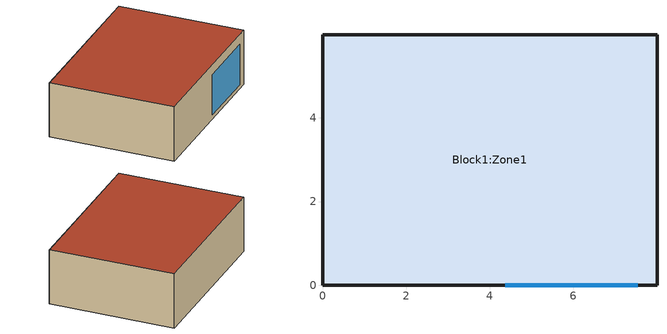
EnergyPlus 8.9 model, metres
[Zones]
Block1:Zone1
 floor outside (AS14O external floor): 8,-0.01 0,-0.01 0,5.99 8,5.99 z0
 wall outside (AS14O external wall): 8,-0.01 8,5.99 0,5.99 0,-0.01 8,-0.01 z0:2.7
 window x2 (1001): 4.37,-0.01 7.53,-0.01 z0.2:2.2
 roof outside (AS14O Roof): 0,-0.01 8,-0.01 8,5.99 0,5.99 z2.7
[Site:Location]
AS14O_Case6OO (O1-O1:31-12)  (01-01:31-12): Latitude=39.8; Longitude=-104.9; Time Zone=-7; Elevation {m}=1609
[Site:GroundTemperature:BuildingSurface]
18, 18, 18, 18, 18, 18, 18, 18, 18, 18, 18, 18
[Site:GroundTemperature:Deep]
14, 14, 14, 14, 14, 14, 14, 14, 14, 14, 14, 14
[Site:GroundTemperature:Shallow]
14, 14, 14, 14, 14, 14, 14, 14, 14, 14, 14, 14
[Site:GroundTemperature:FCfactorMethod]
January FCfactorMethod ground temperature {C}=-0.36; Februry FCfactorMethod ground temperature {C}=-1.35; March FCfactorMethod ground temperature {C}=0.4; April FCfactorMethod ground temperature {C}=3.13; May FCfactorMethod ground temperature {C}=10.29; June FCfactorMethod ground temperature {C}=15.81; July FCfactorMethod ground temperature {C}=19.53; August FCfactorMethod ground temperature {C}=20.67; September FCfactorMethod ground temperature {C}=18.74; October FCfactorMethod ground temperature {C}=14.45; November FCfactorMethod ground temperature {C}=8.72; December FCfactorMethod ground temperature {C}=3.41
[Site:GroundReflectance]
0.2, 0.2, 0.2, 0.2, 0.2, 0.2, 0.2, 0.2, 0.2, 0.2, 0.2, 0.2
[Site:GroundReflectance:SnowModifier]
2, 2
[SizingPeriod:DesignDay] Day of Month=15; Humidity Condition Type=WetBulb; Barometric Pressure {N/M**2}=83431; Wind Direction {Degrees N=0, S=180}=0; Rain Indicator=No; Snow on ground indicator=No
Name | Month | Day Type -- used for schedules | Maximum Dry-Bulb Temperature {C} | Daily Dry-Bulb Temperature Range {C} | Wetbulb at Maximum Dry-Bulb{C} | Wind Speed {m/s} | Daylight Savings Time Indicator | Solar Model Indicator | Clearness {0.0 to 1.2} | Max Dry-Bulb {C} | Daily Temp Range {C} | Wet-Bulb at Max {C} | Wind Speed {M/Sec} | Clearness {0.0 to 1.2} - gives no sun (but does include long wave radiant heat exchange with sky)
Summer Design Day in AS14O_Case6OO (O1-O1:31-12) Jul | 7 | SummerDesignDay | 36.8 | 18.2 | 16.3 | 0 | Yes | ASHRAEClearSky | 0.98
Summer Design Day in AS14O_Case6OO (O1-O1:31-12) Aug | 8 | SummerDesignDay | 35 | 17.4 | 16.2 | 0 | Yes | ASHRAEClearSky | 0.98
Summer Design Day in AS14O_Case6OO (O1-O1:31-12) Sep | 9 | SummerDesignDay | 32.7 | 18.1 | 15.5 | 0 | Yes | ASHRAEClearSky | 0.98
Winter Design Day in AS14O_Case6OO (O1-O1:31-12) | 1 | WinterDesignDay |  |  |  |  | No |  |  | -18.6 | 0 | -18.6 | 12.2 | 0
[Building]
Building: North Axis=0; Terrain=Suburbs; Loads Convergence Tolerance=.04; Temperature Convergence Tolerance=.4; Solar Distribution=FullExterior; Maximum number of warmup days=25; Minimum number of warmup days=6
[Construction]
AS14O external floor: AS14O insulation_1.OO3, AS14O Wood flooring_.O25
AS14O Roof: AS14O Roof deck_.O19, AS14O Glass wool_.1118, AS14O Plasterboard_.O1
AS14O external wall: AS14O Wood siding_.OO9, AS14O Glass wool_.O66, AS14O Plasterboard_.O12
1001: 10000, 1002, 10000
[WindowMaterial:Gas]
1002: Gas type (Air - Argon - Krypton - Xenon - SF6 - Custom)=Air; Thickness {m}=.013
[WindowMaterial:Glazing]
10000: Optical data type {SpectralAverage or Spectral}=Spectral; Name of spectral data set when Optical Data Type = Spectral=AS140 AGC Glass Co. N.A. Float Glass <CLR_3.AFG>; Thickness {m}=.003175; IR transmittance at normal incidence=0; IR emissivity: front side=.84; IR emissivity: back side=.84; Conductivity {W/m-K}=1.06; Dirt Correction Factor for Solar and Visible Transmittance=1
[MaterialProperty:GlazingSpectralData]
AS140 AGC Glass Co. N.A. Float Glass <CLR_3.AFG>: 0.3, 0.001, 0.052, 0.047, 0.305, 0.003, 0.05, 0.047, 0.31, 0.015, 0.05, 0.047, 0.315, 0.054, 0.051, 0.047, 0.32, 0.135, 0.053, 0.049, 0.325, 0.253, 0.059, 0.055, 0.33, 0.395, 0.072, 0.068, 0.335, 0.528, 0.078, 0.074, 0.34, 0.641, 0.076, 0.073, 0.345, 0.725, 0.076, 0.074, 0.35, 0.794, 0.075, 0.074, 0.355, 0.831, 0.074, 0.074, 0.36, 0.857, 0.074, 0.073, 0.365, 0.871, 0.074, 0.073, 0.37, 0.877, 0.074, 0.074, 0.375, 0.873, 0.075, 0.074, 0.38, 0.869, 0.075, 0.074, 0.385, 0.877, 0.074, 0.073, 0.39, 0.887, 0.074, 0.073, 0.395, 0.894, 0.074, 0.073, 0.4, 0.898, 0.073, 0.073, 0.41, 0.898, 0.074, 0.074, 0.42, 0.897, 0.074, 0.074, 0.43, 0.897, 0.075, 0.074, 0.44, 0.898, 0.075, 0.075, 0.45, 0.9, 0.075, 0.075, 0.46, 0.904, 0.075, 0.075, 0.47, 0.904, 0.075, 0.075, 0.48, 0.906, 0.076, 0.076, 0.49, 0.907, 0.076, 0.075, 0.5, 0.907, 0.076, 0.075, 0.51, 0.907, 0.076, 0.075, 0.52, 0.907, 0.076, 0.075, 0.53, 0.907, 0.076, 0.076, 0.54, 0.907, 0.077, 0.076, 0.55, 0.907, 0.077, 0.077, 0.56, 0.905, 0.077, 0.077, 0.57, 0.905, 0.077, 0.077, 0.58, 0.903, 0.078, 0.077, 0.59, 0.901, 0.078, 0.078, 0.6, 0.899, 0.078, 0.078, 0.61, 0.897, 0.078, 0.078, 0.62, 0.895, 0.078, 0.078, 0.63, 0.892, 0.078, 0.078, 0.64, 0.89, 0.079, 0.078, 0.65, 0.888, 0.079, 0.078, 0.66, 0.884, 0.079, 0.078, 0.67, 0.882, 0.079, 0.078, 0.68, 0.88, 0.079, 0.078, 0.69, 0.877, 0.079, 0.078, 0.7, 0.873, 0.079, 0.078, 0.71, 0.87, 0.079, 0.079, 0.72, 0.867, 0.08, 0.079, 0.73, 0.864, 0.08, 0.079, 0.74, 0.86, 0.08, 0.079, 0.75, 0.857, 0.08, 0.079, 0.76, 0.853, 0.08, 0.08, 0.77, 0.85, 0.08, 0.079, 0.78, 0.848, 0.08, 0.079, 0.79, 0.844, 0.08, 0.08, 0.8, 0.841, 0.08, 0.08, 0.81, 0.838, 0.081, 0.08, 0.82, 0.835, 0.081, 0.08, 0.83, 0.832, 0.081, 0.079, 0.84, 0.829, 0.081, 0.08, 0.85, 0.826, 0.084, 0.081, 0.86, 0.828, 0.087, 0.084, 0.87, 0.826, 0.085, 0.08, 0.88, 0.823, 0.088, 0.086, 0.89, 0.82, 0.085, 0.084, 0.9, 0.822, 0.084, 0.086, 0.91, 0.821, 0.088, 0.085, 0.92, 0.819, 0.088, 0.085, 0.93, 0.818, 0.085, 0.084, 0.94, 0.817, 0.085, 0.085, 0.95, 0.817, 0.082, 0.081, 0.96, 0.815, 0.083, 0.082, 0.97, 0.815, 0.082, 0.079, 0.98, 0.813, 0.084, 0.082, 0.99, 0.812, 0.08, 0.08, 1, 0.811, 0.081, 0.08, 1.05, 0.811, 0.085, 0.083, 1.1, 0.812, 0.08, 0.08, 1.15, 0.814, 0.082, 0.085, 1.2, 0.817, 0.081, 0.084, 1.25, 0.82, 0.079, 0.08, 1.3, 0.826, 0.084, 0.081, 1.35, 0.831, 0.079, 0.076, 1.4, 0.837, 0.076, 0.075, 1.45, 0.844, 0.077, 0.076, 1.5, 0.855, 0.077, 0.075, 1.55, 0.863, 0.076, 0.076, 1.6, 0.867, 0.074, 0.075, 1.65, 0.871, 0.073, 0.072, 1.7, 0.871, 0.074, 0.075, 1.75, 0.87, 0.077, 0.076, 1.8, 0.868, 0.071, 0.075, 1.85, 0.869, 0.073, 0.072, 1.9, 0.864, 0.065, 0.07, 1.95, 0.867, 0.071, 0.069, 2, 0.86, 0.072, 0.072, 2.05, 0.861, 0.072, 0.071, 2.1, 0.861, 0.072, 0.071, 2.15, 0.859, 0.071, 0.071, 2.2, 0.846, 0.07, 0.07, 2.25, 0.845, 0.07, 0.069, 2.3, 0.851, 0.07, 0.07, 2.35, 0.852, 0.07, 0.07, 2.4, 0.85, 0.07, 0.069, 2.45, 0.843, 0.069, 0.068, 2.5, 0.835, 0.068, 0.068, 3, 0.265, 0.042, 0.04, 3.5, 0.185, 0.039, 0.037, 4, 0.232, 0.038, 0.036
[Material] Roughness=Rough; Thermal Emittance=.9; Solar Absorptance=.6; Visible Absorptance=.6
Name | Thickness {m} | Conductivity {w/m-K} | Density {kg/m3} | Specific Heat {J/kg-K}
AS14O insulation_1.OO3 | 1.003 | .04 | 12 | 200
AS14O Wood flooring_.O25 | .025 | .14 | 650 | 1200
AS14O Roof deck_.O19 | .019 | .14 | 530 | 900
AS14O Glass wool_.1118 | .1118 | .04 | 12 | 840
AS14O Plasterboard_.O1 | .01 | .16 | 950 | 840
AS14O Wood siding_.OO9 | .009 | .14 | 530 | 900
AS14O Glass wool_.O66 | .066 | .04 | 12 | 840
AS14O Plasterboard_.O12 | .012 | .16 | 950 | 840
[Zone]
Block1:Zone1: Relative North (to building)=0; Zone Type=1; Zone multiplier=1; Zone volume=123.1045; Floor Area=45.5943; Zone inside convection algorithm=TARP; Part Of Total Floor Area=Yes
[OtherEquipment]
Block1:Zone1 Equipment gain 1: Fuel Type=Electricity; Zone=Block1:Zone1; Equipment SCHEDULE=On 24/7; Design Level calculation method=EquipmentLevel; Design Equipment Level (W)=200; Latent fraction=0; Radiant fraction=.6; Fraction Lost=0; Carbon Dioxide Generation Rate=0; End-use category=ELECTRIC EQUIPMENT#Block1:Zone1#05
[ZoneInfiltration:DesignFlowRate]
Block1:Zone1 Infiltration: Zone=Block1:Zone1; Infiltration SCHEDULE=On 24/7; Design Volume Flow Rate calculation method=Flow/zone; Design Volume Flow Rate (m3/s)=.017098; Constant Term Coefficient=1; Temperature Term Coefficient=0; Velocity Term Coefficient=0; Velocity Squared Term Coefficient=0
[Sizing:Zone]
Block1:Zone1: Zone Cooling Design Supply Air Temperature Input Method=SupplyAirTemperature; Zone Cooling Design Supply Air Temperature (C)=12; Zone Cooling Design Supply Air Temperature Difference=0; Zone Heating Design Supply Air Temperature Input Method=SupplyAirTemperature; Zone Heating Design Supply Air Temperature (C)=35; Zone Heating Design Supply Air Temperature Difference=0; Zone Cooling Design Supply Air Humidity Ratio (kgWater/kgDryAir)=0.0077; Zone Heating Design Supply Air Humidity Ratio (kgWater/kgDryAir)=0.0156; Zone Heating Sizing Factor=1.25; Zone Cooling Sizing Factor=1.15; Cooling Design Air Flow Method=DesignDay; Cooling Minimum Air Flow Fraction=0; Heating Design Air Flow Method=DesignDay; Design Specification Zone Air Distribution Object=Block1:Zone1
[DesignSpecification:ZoneAirDistribution]
Block1:Zone1: Zone Air Distribution Effectiveness in Cooling Mode (dimensionless)=1; Zone Air Distribution Effectiveness in Heating Mode (dimensionless)=1
[ZoneControl:Thermostat]
Block1:Zone1 Thermostat: Block1:Zone1, Zone Control Type Sched, ThermostatSetpoint:DualSetpoint, Dual Setpoint - Zone Block1:Zone1
[ThermostatSetpoint:DualSetpoint]
Dual Setpoint - Zone Block1:Zone1: Block1:Zone1 Heating Setpoint Schedule, Block1:Zone1 Cooling SP Sch
[Zone equipment]
Block1:Zone1: Block1:Zone1 Ideal Loads Air
[ZoneHVAC:IdealLoadsAirSystem]
Block1:Zone1 Ideal Loads Air: Maximum Heating Supply Air Temperature {C}=35; Minimum Cooling Supply Air Temperature {C}=12; Maximum Heating Supply Air Humidity Ratio {kg-H2O/kg-air}=0.0156; Minimum Cooling Supply Air Humidity Ratio {kg-H2O/kg-air}=0.0077; Heating Limit=LimitCapacity; Maximum Heating Air Flow Rate {m3/s}=Autosize; Maximum Sensible Heating Capacity=Autosize; Cooling Limit=LimitFlowRateAndCapacity; Maximum Cooling Air Flow Rate {m3/s}=Autosize; Maximum Total Cooling Capacity=Autosize; Heating Availability Schedule=Block1:Zone1 Heating Availability Sch; Cooling availability schedule=Block1:Zone1 Cooling Availability Sch; Dehumidification Control Type=None; Humidification Control Type=None; Outdoor Air Economizer Type=NoEconomizer; Heat Recovery Type=None
[Schedule:Compact]
On 24/7; Block1:Zone1 Heating Availability Sch; Block1:Zone1 Cooling Availability Sch: Any Number, Through: 12/31, For: AllDays, Until: 24:00, 1
Block1:Zone1 Heating Setpoint Schedule: Any Number, Through: 12/31, For: AllDays, Until: 24:00, 20
Block1:Zone1 Cooling SP Sch: Any Number, Through: 12/31, For: AllDays, Until: 24:00, 27
[Schedule:Day:Hourly]
Summer Control Type Day Sch; Winter Control Type Day Sch: Control Type, 4, 4, 4, 4, 4, 4, 4, 4, 4, 4, 4, 4, 4, 4, 4, 4, 4, 4, 4, 4, 4, 4, 4, 4
[Schedule:Week:Daily]
Summer Control Type Week Sch: Summer Control Type Day Sch, Summer Control Type Day Sch, Summer Control Type Day Sch, Summer Control Type Day Sch, Summer Control Type Day Sch, Summer Control Type Day Sch, Summer Control Type Day Sch, Summer Control Type Day Sch, Summer Control Type Day Sch, Summer Control Type Day Sch, Summer Control Type Day Sch, Summer Control Type Day Sch
Winter Control Type Week Sch: Winter Control Type Day Sch, Winter Control Type Day Sch, Winter Control Type Day Sch, Winter Control Type Day Sch, Winter Control Type Day Sch, Winter Control Type Day Sch, Winter Control Type Day Sch, Winter Control Type Day Sch, Winter Control Type Day Sch, Winter Control Type Day Sch, Winter Control Type Day Sch, Winter Control Type Day Sch
[Schedule:Year]
Zone Control Type Sched: Control Type, Winter Control Type Week Sch, 1, 1, 3, 31, Summer Control Type Week Sch, 4, 1, 9, 30, Winter Control Type Week Sch, 10, 1, 12, 31
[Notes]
Hourly weather file: C:\ProgramData\DesignBuilder\Weather Data\USA_CO_DENVER-STAPLETON_TMY.epw
